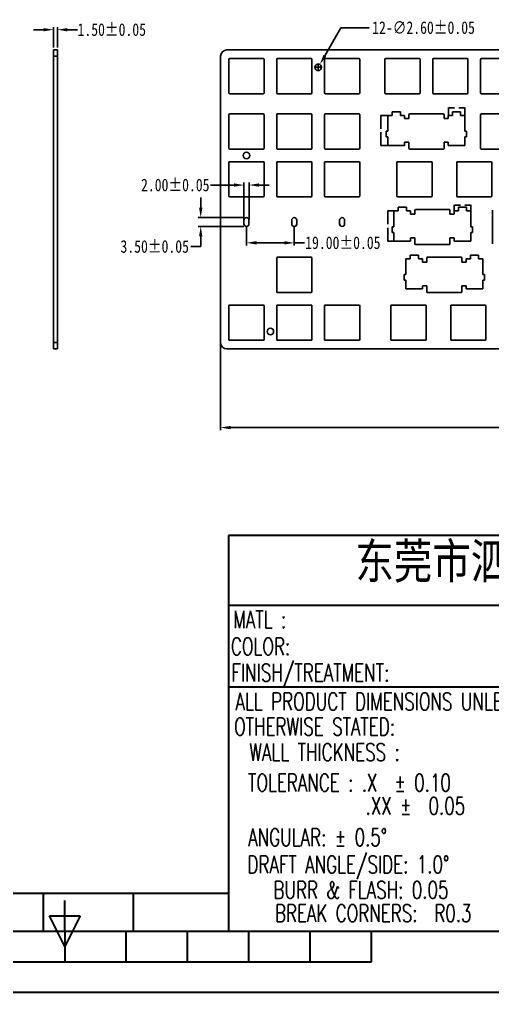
# Model space of a CAD drawing. Header units: millimetres. Extents: x 1786 to 2809, y 1192 to 1909.
# Drawn here: x 2279.4 to 2467.4, y 1192.3 to 1579 of the extents above; entities that cross this region are included whole.
import ezdxf
from ezdxf.enums import TextEntityAlignment as Align

# ---------------------------------------------------------------- set-up
doc = ezdxf.new("R2010")
doc.units = ezdxf.units.MM
doc.header["$LTSCALE"] = 32.67
doc.header["$PDMODE"] = 3
doc.header["$PDSIZE"] = 0.3125
doc.layers.get('0').update_dxf_attribs({"linetype": 'CONTINUOUS'})
doc.layers.get('Defpoints').update_dxf_attribs({"linetype": 'CONTINUOUS'})
doc.layers.add('00_4_2_DXF_CONTINUOUS_LINE', color=7, linetype='CONTINUOUS')
doc.layers.add('图层1', color=7, linetype='CONTINUOUS')
doc.layers.add('图框层', color=7, linetype='CONTINUOUS', lineweight=35)
doc.styles.add('ROMANS', font='romans.shx', dxfattribs={"bigfont": 'gbcbig.shx'})
doc.styles.get("Standard").update_dxf_attribs({"font": 'txt', "width": 0.8})
doc.dimstyles.get("Standard").update_dxf_attribs({"dimtxt": 0.15625, "dimasz": 0.1875, "dimexe": 0.125, "dimexo": 0.0625, "dimtad": 0, "dimtih": 1, "dimtoh": 1, "dimdsep": 46, "dimtxsty": 'Standard', "dimcen": 0.09, "dimazin": 2, "dimtp": 0.01, "dimtm": 0.01, "dimtfac": 1, "dimtofl": 0, "dimtmove": 0, "dimatfit": 3, "dimfxl": 1, "dimtolj": 1, "dimarcsym": 0})

# ---------------------------------------------------------------- blocks, each defined once
blk = doc.blocks.new('*D103')
at = {"layer": 'Defpoints', "color": 0, "transparency": 16777216}
for p in [(2294.47, 1574.91), (2292.97, 1566.87), (2294.47, 1566.87)]:
    blk.add_point(p, dxfattribs=at)
at = {"layer": '图层1', "color": 4, "lineweight": -2, "transparency": 16777216}
for p, q in [((2288.97, 1574.91), (2284.97, 1574.91)), ((2292.97, 1567.87), (2292.97, 1575.91)), ((2294.47, 1567.87), (2294.47, 1575.91)), ((2298.47, 1574.91), (2302.47, 1574.91))]:
    blk.add_line(p, q, dxfattribs=at)
at = {"layer": '图层1', "color": 4, "transparency": 16777216}
for points in [[(2288.97, 1575.57), (2288.97, 1574.24), (2292.97, 1574.91)], [(2298.47, 1575.57), (2298.47, 1574.24), (2294.47, 1574.91)]]:
    blk.add_solid(points, dxfattribs=at)
at = {"layer": '图层1', "color": 6, "transparency": 16777216, "insert": (2316.09, 1574.91), "char_height": 5, "attachment_point": 5}
blk.add_mtext('\\A1;1.50±0.05', dxfattribs=at)
blk = doc.blocks.new('*D55')
at = {"layer": 'Defpoints', "color": 0, "transparency": 16777216}
for p in [(2351.44, 1496.73), (2369.62, 1500.23), (2369.62, 1496.73)]:
    blk.add_point(p, dxfattribs=at)
at = {"layer": '图层1', "color": 4, "lineweight": -2, "transparency": 16777216}
for p, q in [((2351.44, 1504.23), (2351.44, 1508.23)), ((2368.62, 1500.23), (2350.44, 1500.23)), ((2368.62, 1496.73), (2350.44, 1496.73)), ((2351.44, 1492.73), (2351.44, 1488.73)), ((2351.44, 1488.73), (2347.44, 1488.73))]:
    blk.add_line(p, q, dxfattribs=at)
at = {"layer": '图层1', "color": 4, "transparency": 16777216}
for points in [[(2350.77, 1504.23), (2352.1, 1504.23), (2351.44, 1500.23)], [(2350.77, 1492.73), (2352.1, 1492.73), (2351.44, 1496.73)]]:
    blk.add_solid(points, dxfattribs=at)
at = {"layer": '图层1', "color": 6, "transparency": 16777216, "insert": (2333.15, 1488.73), "char_height": 5, "attachment_point": 5}
blk.add_mtext('\\A1;3.50±0.05', dxfattribs=at)
blk = doc.blocks.new('*D104')
at = {"layer": 'Defpoints', "color": 0, "transparency": 16777216}
for p in [(2397.47, 1558.83), (2398.76, 1561.09)]:
    blk.add_point(p, dxfattribs=at)
at = {"layer": '图层1', "color": 4, "lineweight": -2, "transparency": 16777216}
for p, q in [((2407.07, 1575.7), (2400.74, 1564.56)), ((2418.34, 1575.7), (2407.07, 1575.7)), ((2397.12, 1559.96), (2399.12, 1559.96)), ((2398.12, 1558.96), (2398.12, 1560.96))]:
    blk.add_line(p, q, dxfattribs=at)
at = {"layer": '图层1', "color": 4, "transparency": 16777216}
blk.add_solid([(2400.16, 1564.89), (2401.32, 1564.23), (2398.76, 1561.09)], dxfattribs=at)
at = {"layer": '图层1', "color": 6, "transparency": 16777216, "insert": (2439.97, 1575.7), "char_height": 5, "attachment_point": 5}
blk.add_mtext('\\A1;12-∅2.60±0.05', dxfattribs=at)
blk = doc.blocks.new('*D56')
at = {"layer": 'Defpoints', "color": 0, "transparency": 16777216}
for p in [(2369.62, 1497.73), (2388.62, 1497.73), (2388.62, 1490.21)]:
    blk.add_point(p, dxfattribs=at)
at = {"layer": '图层1', "color": 4, "lineweight": -2, "transparency": 16777216}
for p, q in [((2369.62, 1496.73), (2369.62, 1489.21)), ((2388.62, 1496.73), (2388.62, 1489.21)), ((2373.62, 1490.21), (2384.62, 1490.21)), ((2388.62, 1490.21), (2392.62, 1490.21))]:
    blk.add_line(p, q, dxfattribs=at)
at = {"layer": '图层1', "color": 4, "transparency": 16777216}
for points in [[(2373.62, 1490.88), (2373.62, 1489.54), (2369.62, 1490.21)], [(2384.62, 1490.88), (2384.62, 1489.54), (2388.62, 1490.21)]]:
    blk.add_solid(points, dxfattribs=at)
at = {"layer": '图层1', "color": 6, "transparency": 16777216, "insert": (2407.91, 1490.21), "char_height": 5, "attachment_point": 5}
blk.add_mtext('\\A1;19.00±0.05', dxfattribs=at)
blk = doc.blocks.new('*D57')
at = {"layer": 'Defpoints', "color": 0, "transparency": 16777216}
for p in [(2359.31, 1451.76), (2707.91, 1450.56), (2707.91, 1416.78)]:
    blk.add_point(p, dxfattribs=at)
at = {"layer": '图层1', "color": 4, "lineweight": -2, "transparency": 16777216}
for p, q in [((2359.31, 1450.76), (2359.31, 1415.78)), ((2707.91, 1449.56), (2707.91, 1415.78)), ((2363.31, 1416.78), (2521.9, 1416.78)), ((2703.91, 1416.78), (2556.08, 1416.78))]:
    blk.add_line(p, q, dxfattribs=at)
at = {"layer": '图层1', "color": 4, "transparency": 16777216}
for points in [[(2363.31, 1417.44), (2363.31, 1416.11), (2359.31, 1416.78)], [(2703.91, 1417.44), (2703.91, 1416.11), (2707.91, 1416.78)]]:
    blk.add_solid(points, dxfattribs=at)
at = {"layer": '图层1', "color": 6, "transparency": 16777216, "insert": (2538.99, 1416.78), "char_height": 5, "attachment_point": 5}
blk.add_mtext('\\A1;348.60±0.10', dxfattribs=at)
blk = doc.blocks.new('*D59')
at = {"layer": 'Defpoints', "color": 0, "transparency": 16777216}
for p in [(2370.62, 1513.17), (2368.62, 1498.48), (2370.62, 1498.48)]:
    blk.add_point(p, dxfattribs=at)
at = {"layer": '图层1', "color": 4, "lineweight": -2, "transparency": 16777216}
for p, q in [((2364.62, 1513.17), (2355.28, 1513.17)), ((2368.62, 1499.48), (2368.62, 1514.17)), ((2370.62, 1499.48), (2370.62, 1514.17)), ((2374.62, 1513.17), (2378.62, 1513.17))]:
    blk.add_line(p, q, dxfattribs=at)
at = {"layer": '图层1', "color": 4, "transparency": 16777216}
for points in [[(2364.62, 1513.84), (2364.62, 1512.5), (2368.62, 1513.17)], [(2374.62, 1513.84), (2374.62, 1512.5), (2370.62, 1513.17)]]:
    blk.add_solid(points, dxfattribs=at)
at = {"layer": '图层1', "color": 6, "transparency": 16777216, "insert": (2341.32, 1513.17), "char_height": 5, "attachment_point": 5}
blk.add_mtext('\\A1;2.00±0.05', dxfattribs=at)
blk = doc.blocks.new('*D112')
at = {"color": 0, "lineweight": -2, "transparency": 16777216}
for p, q in [((2449.82, 1540.93), (2449.82, 1543.95)), ((2450, 1543.83), (2452.21, 1543.83)), ((2456.23, 1543.83), (2454.02, 1543.83)), ((2456.42, 1540.93), (2456.42, 1543.95))]:
    blk.add_line(p, q, dxfattribs=at)
at = {"color": 0, "transparency": 16777216}
for points in [[(2450, 1543.86), (2450, 1543.79), (2449.82, 1543.83)], [(2456.23, 1543.86), (2456.23, 1543.79), (2456.42, 1543.83)]]:
    blk.add_solid(points, dxfattribs=at)
at = {"layer": 'Defpoints', "color": 0, "transparency": 16777216}
for p in [(2449.82, 1543.83), (2449.82, 1540.87), (2456.42, 1540.87)]:
    blk.add_point(p, dxfattribs=at)
at = {"color": 0, "transparency": 16777216, "insert": (2453.12, 1543.83), "char_height": 0.156, "attachment_point": 5}
blk.add_mtext('\\A1;6.6000', dxfattribs=at)
blk = doc.blocks.new('*D113')
at = {"color": 0, "lineweight": -2, "transparency": 16777216}
for p, q in [((2425.75, 1540.87), (2422.81, 1540.87)), ((2422.94, 1540.68), (2422.94, 1535.57)), ((2422.94, 1529.05), (2422.94, 1534.16)), ((2425.73, 1528.87), (2422.81, 1528.87))]:
    blk.add_line(p, q, dxfattribs=at)
at = {"color": 0, "transparency": 16777216}
for points in [[(2422.91, 1540.68), (2422.97, 1540.68), (2422.94, 1540.87)], [(2422.91, 1529.05), (2422.97, 1529.05), (2422.94, 1528.87)]]:
    blk.add_solid(points, dxfattribs=at)
at = {"layer": 'Defpoints', "color": 0, "transparency": 16777216}
for p in [(2425.82, 1540.87), (2422.94, 1528.87), (2425.79, 1528.87)]:
    blk.add_point(p, dxfattribs=at)
at = {"color": 0, "transparency": 16777216, "insert": (2422.94, 1534.87), "char_height": 0.1562, "attachment_point": 5}
blk.add_mtext('\\A1;12.0000', dxfattribs=at)
blk = doc.blocks.new('*D114')
at = {"color": 0, "lineweight": -2, "transparency": 16777216}
for p, q in [((2428.13, 1502.87), (2425.7, 1502.87)), ((2425.83, 1502.68), (2425.83, 1497.57)), ((2425.83, 1491.05), (2425.83, 1496.16)), ((2428.13, 1490.87), (2425.7, 1490.87))]:
    blk.add_line(p, q, dxfattribs=at)
at = {"color": 0, "transparency": 16777216}
for points in [[(2425.8, 1502.68), (2425.86, 1502.68), (2425.83, 1502.87)], [(2425.8, 1491.05), (2425.86, 1491.05), (2425.83, 1490.87)]]:
    blk.add_solid(points, dxfattribs=at)
at = {"layer": 'Defpoints', "color": 0, "transparency": 16777216}
for p in [(2428.19, 1502.87), (2425.83, 1490.87), (2428.19, 1490.87)]:
    blk.add_point(p, dxfattribs=at)
at = {"color": 0, "transparency": 16777216, "insert": (2425.83, 1496.87), "char_height": 0.1562, "attachment_point": 5}
blk.add_mtext('\\A1;12.0000', dxfattribs=at)
blk = doc.blocks.new('*D115')
at = {"color": 0, "lineweight": -2, "transparency": 16777216}
for p, q in [((2452.19, 1502.93), (2452.19, 1505.24)), ((2452.38, 1505.12), (2454.59, 1505.12)), ((2458.6, 1505.12), (2456.4, 1505.12)), ((2458.79, 1502.93), (2458.79, 1505.24))]:
    blk.add_line(p, q, dxfattribs=at)
at = {"color": 0, "transparency": 16777216}
for points in [[(2452.38, 1505.15), (2452.38, 1505.09), (2452.19, 1505.12)], [(2458.6, 1505.15), (2458.6, 1505.09), (2458.79, 1505.12)]]:
    blk.add_solid(points, dxfattribs=at)
at = {"layer": 'Defpoints', "color": 0, "transparency": 16777216}
for p in [(2458.79, 1505.12), (2452.19, 1502.87), (2458.79, 1502.87)]:
    blk.add_point(p, dxfattribs=at)
at = {"color": 0, "transparency": 16777216, "insert": (2455.49, 1505.12), "char_height": 0.156, "attachment_point": 5}
blk.add_mtext('\\A1;6.6000', dxfattribs=at)

msp = doc.modelspace()

# ---------------------------------------------------------------- linework, layer by layer
at = {"color": 7, "linetype": 'Continuous'}
for p, q in [((2292.96902, 1566.86508), (2292.96902, 1448.06473)), ((2292.96902, 1566.86508), (2294.46902, 1566.86508)), ((2294.46902, 1448.06473), (2294.46902, 1566.86508)), ((2361.81132, 1566.86508), (2705.41232, 1566.86508)), ((2294.46902, 1564.36508), (2292.96902, 1564.36508)), ((2359.31132, 1450.56473), (2359.31132, 1564.36508)), ((2362.63132, 1563.17508), (2362.63132, 1549.76508)), ((2376.32132, 1563.45508), (2362.91132, 1563.45508)), ((2376.60132, 1549.76508), (2376.60132, 1563.17508)), ((2381.63132, 1549.76508), (2381.63132, 1563.17508)), ((2395.32132, 1563.45508), (2381.91132, 1563.45508)), ((2395.60132, 1549.76508), (2395.60132, 1563.17508)), ((2400.63132, 1563.17508), (2400.63132, 1549.76508)), ((2414.32132, 1563.45508), (2400.91132, 1563.45508)), ((2414.60132, 1549.76508), (2414.60132, 1563.17508)), ((2424.63132, 1563.17508), (2424.63132, 1549.76508)), ((2438.32132, 1563.45508), (2424.91132, 1563.45508)), ((2438.60132, 1549.76508), (2438.60132, 1563.17508)), ((2443.63132, 1563.17508), (2443.63132, 1549.76508)), ((2457.32132, 1563.45508), (2443.91132, 1563.45508)), ((2457.60132, 1549.76508), (2457.60132, 1563.17508)), ((2462.63132, 1563.17508), (2462.63132, 1549.76508)), ((2476.32132, 1563.45508), (2462.91132, 1563.45508)), ((2362.91132, 1549.48508), (2376.32132, 1549.48508)), ((2381.91132, 1549.48508), (2395.32132, 1549.48508)), ((2400.91132, 1549.48508), (2414.32132, 1549.48508)), ((2424.91132, 1549.48508), (2438.32132, 1549.48508)), ((2443.91132, 1549.48508), (2457.32132, 1549.48508)), ((2462.91132, 1549.48508), (2476.32132, 1549.48508)), ((2362.63132, 1541.17173), (2362.63132, 1527.76173)), ((2376.32132, 1541.45173), (2362.91132, 1541.45173)), ((2376.60132, 1527.76173), (2376.60132, 1541.17173)), ((2381.63132, 1541.17173), (2381.63132, 1527.76173)), ((2395.32132, 1541.45173), (2381.91132, 1541.45173)), ((2395.60132, 1527.76173), (2395.60132, 1541.17173)), ((2400.63132, 1541.17173), (2400.63132, 1527.76173)), ((2414.32132, 1541.45173), (2400.91132, 1541.45173)), ((2414.60132, 1527.76173), (2414.60132, 1541.17173)), ((2427.53632, 1542.31673), (2427.53632, 1540.86673)), ((2430.78632, 1542.31673), (2427.53632, 1542.31673)), ((2430.78632, 1540.86673), (2430.78632, 1542.31673)), ((2434.13132, 1539.56673), (2432.41632, 1539.56673)), ((2434.13132, 1539.56673), (2432.46632, 1539.56673)), ((2434.13132, 1541.17173), (2434.13132, 1540.36673)), ((2434.13132, 1541.17173), (2434.13132, 1539.56673)), ((2447.82132, 1541.45173), (2434.41132, 1541.45173)), ((2447.82132, 1541.45173), (2434.41132, 1541.45173)), ((2448.10132, 1540.36673), (2448.10132, 1541.17173)), ((2448.10132, 1539.56673), (2448.10132, 1541.17173)), ((2449.76632, 1539.56673), (2448.10132, 1539.56673)), ((2449.81632, 1539.56673), (2448.10132, 1539.56673)), ((2451.44632, 1540.86673), (2451.44632, 1542.31673)), ((2451.44632, 1542.31673), (2454.69632, 1542.31673)), ((2454.69632, 1542.31673), (2454.69632, 1540.86673)), ((2462.63132, 1541.17173), (2462.63132, 1527.76173)), ((2476.32132, 1541.45173), (2462.91132, 1541.45173)), ((2425.16132, 1534.61673), (2425.16132, 1532.31673)), ((2425.81632, 1534.61673), (2425.16132, 1534.61673)), ((2425.16132, 1532.31673), (2425.81632, 1532.31673)), ((2456.41632, 1534.61673), (2457.07132, 1534.61673)), ((2457.07132, 1532.31673), (2456.41632, 1532.31673)), ((2457.07132, 1534.61673), (2457.07132, 1532.31673)), ((2432.41632, 1530.16673), (2434.13132, 1530.16673)), ((2432.46632, 1530.16673), (2434.13132, 1530.16673)), ((2434.13132, 1530.16673), (2434.13132, 1527.76173)), ((2434.13132, 1529.36673), (2434.13132, 1527.76173)), ((2448.10132, 1530.16673), (2449.76632, 1530.16673)), ((2448.10132, 1530.16673), (2449.81632, 1530.16673)), ((2448.10132, 1527.76173), (2448.10132, 1530.16673)), ((2448.10132, 1527.76173), (2448.10132, 1529.36673)), ((2362.91132, 1527.48173), (2376.32132, 1527.48173)), ((2381.91132, 1527.48173), (2395.32132, 1527.48173)), ((2400.91132, 1527.48173), (2414.32132, 1527.48173)), ((2434.41132, 1527.48173), (2447.82132, 1527.48173)), ((2434.41132, 1527.48173), (2447.82132, 1527.48173)), ((2462.91132, 1527.48173), (2476.32132, 1527.48173)), ((2362.63132, 1522.17173), (2362.63132, 1508.76173)), ((2376.32132, 1522.45173), (2362.91132, 1522.45173)), ((2376.60132, 1508.76173), (2376.60132, 1522.17173)), ((2381.63132, 1508.76173), (2381.63132, 1522.17173)), ((2395.32132, 1522.45173), (2381.91132, 1522.45173)), ((2395.60132, 1508.76173), (2395.60132, 1522.17173)), ((2400.63132, 1522.17173), (2400.63132, 1508.76173)), ((2414.32132, 1522.45173), (2400.91132, 1522.45173)), ((2414.60132, 1508.76173), (2414.60132, 1522.17173)), ((2429.38132, 1522.17173), (2429.38132, 1508.76173)), ((2443.07132, 1522.45173), (2429.66132, 1522.45173)), ((2443.35132, 1508.76173), (2443.35132, 1522.17173)), ((2453.13132, 1522.17173), (2453.13132, 1508.76173)), ((2466.82132, 1522.45173), (2453.41132, 1522.45173)), ((2467.10132, 1508.76173), (2467.10132, 1522.17173)), ((2362.91132, 1508.48173), (2376.32132, 1508.48173)), ((2381.91132, 1508.48173), (2395.32132, 1508.48173)), ((2400.91132, 1508.48173), (2414.32132, 1508.48173)), ((2429.66132, 1508.48173), (2443.07132, 1508.48173)), ((2453.41132, 1508.48173), (2466.82132, 1508.48173)), ((2429.91132, 1504.31673), (2429.91132, 1502.86673)), ((2433.16132, 1504.31673), (2429.91132, 1504.31673)), ((2433.16132, 1502.86673), (2433.16132, 1504.31673)), ((2436.50632, 1501.56673), (2434.79132, 1501.56673)), ((2436.50632, 1503.17173), (2436.50632, 1501.56673)), ((2450.19632, 1503.45173), (2436.78632, 1503.45173)), ((2450.19632, 1503.45173), (2436.78632, 1503.45173)), ((2450.47632, 1501.56673), (2450.47632, 1503.17173)), ((2452.19132, 1501.56673), (2450.47632, 1501.56673)), ((2453.82132, 1502.86673), (2453.82132, 1504.31673)), ((2453.82132, 1504.31673), (2457.07132, 1504.31673)), ((2457.07132, 1504.31673), (2457.07132, 1502.86673)), ((2467.38132, 1503.17173), (2467.38132, 1489.76173)), ((2368.61632, 1499.23173), (2368.61632, 1497.73173)), ((2370.61632, 1497.73173), (2370.61632, 1499.23173)), ((2387.61632, 1499.23173), (2387.61632, 1497.73173)), ((2389.61632, 1497.73173), (2389.61632, 1499.23173)), ((2406.61632, 1499.23173), (2406.61632, 1497.73173)), ((2408.61632, 1497.73173), (2408.61632, 1499.23173)), ((2427.53632, 1496.61673), (2427.53632, 1494.31673)), ((2428.19132, 1496.61673), (2427.53632, 1496.61673)), ((2458.79132, 1496.61673), (2459.44632, 1496.61673)), ((2459.44632, 1496.61673), (2459.44632, 1494.31673)), ((2427.53632, 1494.31673), (2428.19132, 1494.31673)), ((2459.44632, 1494.31673), (2458.79132, 1494.31673)), ((2434.79132, 1492.16673), (2436.50632, 1492.16673)), ((2436.50632, 1492.16673), (2436.50632, 1489.76173)), ((2436.78632, 1489.48173), (2450.19632, 1489.48173)), ((2436.78632, 1489.48173), (2450.19632, 1489.48173)), ((2450.47632, 1492.16673), (2452.19132, 1492.16673)), ((2450.47632, 1489.76173), (2450.47632, 1492.16673)), ((2434.66132, 1485.31673), (2434.66132, 1483.86673)), ((2437.91132, 1485.31673), (2434.66132, 1485.31673)), ((2437.91132, 1483.86673), (2437.91132, 1485.31673)), ((2458.57132, 1483.86673), (2458.57132, 1485.31673)), ((2458.57132, 1485.31673), (2461.82132, 1485.31673)), ((2461.82132, 1485.31673), (2461.82132, 1483.86673)), ((2381.63132, 1484.17173), (2381.63132, 1470.76173)), ((2395.32132, 1484.45173), (2381.91132, 1484.45173)), ((2395.60132, 1470.76173), (2395.60132, 1484.17173)), ((2441.25632, 1482.56673), (2439.54132, 1482.56673)), ((2441.25632, 1484.17173), (2441.25632, 1482.56673)), ((2454.94632, 1484.45173), (2441.53632, 1484.45173)), ((2454.94632, 1484.45173), (2441.53632, 1484.45173)), ((2455.22632, 1482.56673), (2455.22632, 1484.17173)), ((2456.94132, 1482.56673), (2455.22632, 1482.56673)), ((2432.28632, 1477.61673), (2432.28632, 1475.31673)), ((2432.94132, 1477.61673), (2432.28632, 1477.61673)), ((2463.54132, 1477.61673), (2464.19632, 1477.61673)), ((2464.19632, 1477.61673), (2464.19632, 1475.31673)), ((2432.28632, 1475.31673), (2432.94132, 1475.31673)), ((2464.19632, 1475.31673), (2463.54132, 1475.31673)), ((2381.91132, 1470.48173), (2395.32132, 1470.48173)), ((2439.54132, 1473.16673), (2441.25632, 1473.16673)), ((2441.25632, 1473.16673), (2441.25632, 1470.76173)), ((2441.53632, 1470.48173), (2454.94632, 1470.48173)), ((2441.53632, 1470.48173), (2454.94632, 1470.48173)), ((2455.22632, 1473.16673), (2456.94132, 1473.16673)), ((2455.22632, 1470.76173), (2455.22632, 1473.16673)), ((2362.63132, 1465.17173), (2362.63132, 1451.76173)), ((2376.32132, 1465.45173), (2362.91132, 1465.45173)), ((2376.60132, 1451.76173), (2376.60132, 1465.17173)), ((2381.63132, 1465.17173), (2381.63132, 1451.76173)), ((2395.32132, 1465.45173), (2381.91132, 1465.45173)), ((2395.60132, 1465.17173), (2395.60132, 1451.76173)), ((2400.63132, 1465.17173), (2400.63132, 1451.76173)), ((2414.32132, 1465.45173), (2400.91132, 1465.45173)), ((2414.60132, 1451.76173), (2414.60132, 1465.17173)), ((2427.00632, 1465.17173), (2427.00632, 1451.76173)), ((2440.69632, 1465.45173), (2427.28632, 1465.45173)), ((2440.97632, 1451.76173), (2440.97632, 1465.17173)), ((2450.75632, 1465.45173), (2450.75632, 1451.48173)), ((2464.44632, 1465.45173), (2450.75632, 1465.45173)), ((2464.72632, 1451.76173), (2464.72632, 1465.17173)), ((2292.96902, 1450.56473), (2294.46902, 1450.56473)), ((2362.91132, 1451.48173), (2376.32132, 1451.48173)), ((2381.91132, 1451.48173), (2395.32132, 1451.48173)), ((2400.91132, 1451.48173), (2414.32132, 1451.48173)), ((2427.28632, 1451.48173), (2440.69632, 1451.48173)), ((2450.75632, 1451.48173), (2464.44632, 1451.48173)), ((2294.46902, 1448.06473), (2292.96902, 1448.06473)), ((2705.41232, 1448.06473), (2361.81132, 1448.06473))]:
    msp.add_line(p, q, dxfattribs=at)
at = {"color": 1}
for p, q in [((2432.41632, 1539.56673), (2432.41632, 1540.86673)), ((2449.81632, 1530.16673), (2449.81632, 1528.86673))]:
    msp.add_line(p, q, dxfattribs=at)
at = {"color": 7, "linetype": 'Continuous'}
for centre in [(2398.11632, 1559.95508), (2369.61632, 1524.95173), (2379.11632, 1454.98173)]:
    msp.add_circle(centre, 1.3, dxfattribs=at)
for centre, radius, start, end in [((2361.81132, 1564.36508), 2.5, 90, 180), ((2362.91132, 1563.17508), 0.28, 90, 180), ((2376.32132, 1563.17508), 0.28, 0, 90), ((2381.91132, 1563.17508), 0.28, 90, 180), ((2395.32132, 1563.17508), 0.28, 0, 90), ((2400.91132, 1563.17508), 0.28, 90, 180), ((2414.32132, 1563.17508), 0.28, 0, 90), ((2424.91132, 1563.17508), 0.28, 90, 180), ((2438.32132, 1563.17508), 0.28, 0, 90), ((2443.91132, 1563.17508), 0.28, 90, 180), ((2457.32132, 1563.17508), 0.28, 0, 90), ((2462.91132, 1563.17508), 0.28, 90, 180), ((2362.91132, 1549.76508), 0.28, 180, 270), ((2376.32132, 1549.76508), 0.28, 270, 0), ((2381.91132, 1549.76508), 0.28, 180, 270), ((2395.32132, 1549.76508), 0.28, 270, 0), ((2400.91132, 1549.76508), 0.28, 180, 270), ((2414.32132, 1549.76508), 0.28, 270, 0), ((2424.91132, 1549.76508), 0.28, 180, 270), ((2438.32132, 1549.76508), 0.28, 270, 0), ((2443.91132, 1549.76508), 0.28, 180, 270), ((2457.32132, 1549.76508), 0.28, 270, 0), ((2462.91132, 1549.76508), 0.28, 180, 270), ((2362.91132, 1541.17173), 0.28, 90, 180), ((2376.32132, 1541.17173), 0.28, 0, 90), ((2381.91132, 1541.17173), 0.28, 90, 180), ((2395.32132, 1541.17173), 0.28, 0, 90), ((2400.91132, 1541.17173), 0.28, 90, 180), ((2414.32132, 1541.17173), 0.28, 0, 90), ((2434.41132, 1541.17173), 0.28, 90, 180), ((2434.41132, 1541.17173), 0.28, 90, 180), ((2447.82132, 1541.17173), 0.28, 0, 90), ((2447.82132, 1541.17173), 0.28, 0, 90), ((2462.91132, 1541.17173), 0.28, 90, 180), ((2362.91132, 1527.76173), 0.28, 180, 270), ((2376.32132, 1527.76173), 0.28, 270, 0), ((2381.91132, 1527.76173), 0.28, 180, 270), ((2395.32132, 1527.76173), 0.28, 270, 0), ((2400.91132, 1527.76173), 0.28, 180, 270), ((2414.32132, 1527.76173), 0.28, 270, 0), ((2434.41132, 1527.76173), 0.28, 180, 270), ((2434.41132, 1527.76173), 0.28, 180, 270), ((2447.82132, 1527.76173), 0.28, 270, 0), ((2447.82132, 1527.76173), 0.28, 270, 0), ((2462.91132, 1527.76173), 0.28, 180, 270), ((2362.91132, 1522.17173), 0.28, 90, 180), ((2376.32132, 1522.17173), 0.28, 0, 90), ((2381.91132, 1522.17173), 0.28, 90, 180), ((2395.32132, 1522.17173), 0.28, 0, 90), ((2400.91132, 1522.17173), 0.28, 90, 180), ((2414.32132, 1522.17173), 0.28, 0, 90), ((2429.66132, 1522.17173), 0.28, 90, 180), ((2443.07132, 1522.17173), 0.28, 0, 90), ((2453.41132, 1522.17173), 0.28, 90, 180), ((2466.82132, 1522.17173), 0.28, 0, 90), ((2362.91132, 1508.76173), 0.28, 180, 270), ((2376.32132, 1508.76173), 0.28, 270, 0), ((2381.91132, 1508.76173), 0.28, 180, 270), ((2395.32132, 1508.76173), 0.28, 270, 0), ((2400.91132, 1508.76173), 0.28, 180, 270), ((2414.32132, 1508.76173), 0.28, 270, 0), ((2429.66132, 1508.76173), 0.28, 180, 270), ((2443.07132, 1508.76173), 0.28, 270, 0), ((2453.41132, 1508.76173), 0.28, 180, 270), ((2466.82132, 1508.76173), 0.28, 270, 0), ((2436.78632, 1503.17173), 0.28, 90, 180), ((2450.19632, 1503.17173), 0.28, 0, 90), ((2369.61632, 1499.23173), 1, 0, 180), ((2369.61632, 1497.73173), 1, 180, 0), ((2388.61632, 1499.23173), 1, 0, 180), ((2388.61632, 1497.73173), 1, 180, 0), ((2407.61632, 1499.23173), 1, 0, 180), ((2407.61632, 1497.73173), 1, 180, 0), ((2436.78632, 1489.76173), 0.28, 180, 270), ((2450.19632, 1489.76173), 0.28, 270, 0), ((2381.91132, 1484.17173), 0.28, 90, 180), ((2395.32132, 1484.17173), 0.28, 0, 90), ((2441.53632, 1484.17173), 0.28, 90, 180), ((2454.94632, 1484.17173), 0.28, 0, 90), ((2381.91132, 1470.76173), 0.28, 180, 270), ((2395.32132, 1470.76173), 0.28, 270, 0), ((2441.53632, 1470.76173), 0.28, 180, 270), ((2454.94632, 1470.76173), 0.28, 270, 0), ((2362.91132, 1465.17173), 0.28, 90, 180), ((2376.32132, 1465.17173), 0.28, 0, 90), ((2381.91132, 1465.17173), 0.28, 90, 180), ((2395.32132, 1465.17173), 0.28, 0, 90), ((2400.91132, 1465.17173), 0.28, 90, 180), ((2414.32132, 1465.17173), 0.28, 0, 90), ((2427.28632, 1465.17173), 0.28, 90, 180), ((2440.69632, 1465.17173), 0.28, 0, 90), ((2464.44632, 1465.17173), 0.28, 0, 90), ((2361.81132, 1450.56473), 2.5, 180, 270), ((2362.91132, 1451.76173), 0.28, 180, 270), ((2376.32132, 1451.76173), 0.28, 270, 0), ((2381.91132, 1451.76173), 0.28, 180, 270), ((2395.32132, 1451.76173), 0.28, 270, 0), ((2400.91132, 1451.76173), 0.28, 180, 270), ((2414.32132, 1451.76173), 0.28, 270, 0), ((2427.28632, 1451.76173), 0.28, 180, 270), ((2440.69632, 1451.76173), 0.28, 270, 0), ((2464.44632, 1451.76173), 0.28, 270, 0)]:
    msp.add_arc(centre, radius, start, end, dxfattribs=at)
at = {"layer": '00_4_2_DXF_CONTINUOUS_LINE', "color": 7, "linetype": 'Continuous'}
for p, q in [((2292.96902, 1566.86508), (2294.46902, 1566.86508)), ((2361.81132, 1448.06473), (2705.41232, 1448.06473))]:
    msp.add_line(p, q, dxfattribs=at)
msp.add_circle((2398.11632, 1559.95508), 1.3, dxfattribs=at)
at = {"layer": '图层1', "color": 1}
for p, q in [((2425.81632, 1540.86673), (2425.81632, 1534.61673)), ((2425.81632, 1540.86673), (2427.53632, 1540.86673)), ((2430.78632, 1540.86673), (2432.41632, 1540.86673)), ((2449.81632, 1540.86673), (2449.81632, 1539.56673)), ((2451.44632, 1540.86673), (2449.81632, 1540.86673)), ((2456.41632, 1540.86673), (2454.69632, 1540.86673)), ((2456.41632, 1540.86673), (2456.41632, 1534.61673)), ((2425.81632, 1532.31673), (2425.81632, 1528.81673)), ((2456.41632, 1532.31673), (2456.41632, 1528.86673)), ((2425.79132, 1528.86673), (2432.44132, 1528.86673)), ((2432.41632, 1530.16673), (2432.41632, 1528.81673)), ((2456.41632, 1528.86673), (2449.81632, 1528.86673)), ((2428.19132, 1502.86673), (2428.19132, 1496.61673)), ((2428.19132, 1502.86673), (2429.91132, 1502.86673)), ((2433.16132, 1502.86673), (2434.79132, 1502.86673)), ((2434.79132, 1502.86673), (2434.79132, 1501.56673)), ((2452.19132, 1502.86673), (2452.19132, 1501.56673)), ((2453.82132, 1502.86673), (2452.19132, 1502.86673)), ((2458.79132, 1502.86673), (2457.07132, 1502.86673)), ((2458.79132, 1502.86673), (2458.79132, 1496.61673)), ((2428.19132, 1494.31673), (2428.19132, 1490.86673)), ((2458.79132, 1494.31673), (2458.79132, 1490.86673)), ((2428.19132, 1490.86673), (2434.79132, 1490.86673)), ((2434.79132, 1492.16673), (2434.79132, 1490.86673)), ((2452.19132, 1492.16673), (2452.19132, 1490.86673)), ((2458.79132, 1490.86673), (2452.19132, 1490.86673)), ((2432.94132, 1483.86673), (2432.94132, 1477.61673)), ((2432.94132, 1483.86673), (2434.66132, 1483.86673)), ((2437.91132, 1483.86673), (2439.54132, 1483.86673)), ((2439.54132, 1483.86673), (2439.54132, 1482.56673)), ((2456.94132, 1483.86673), (2456.94132, 1482.56673)), ((2458.57132, 1483.86673), (2456.94132, 1483.86673)), ((2463.54132, 1483.86673), (2461.82132, 1483.86673)), ((2463.54132, 1483.86673), (2463.54132, 1477.61673)), ((2432.94132, 1475.31673), (2432.94132, 1471.86673)), ((2463.54132, 1475.31673), (2463.54132, 1471.86673)), ((2432.94132, 1471.86673), (2439.54132, 1471.86673)), ((2439.54132, 1473.16673), (2439.54132, 1471.86673)), ((2456.94132, 1473.16673), (2456.94132, 1471.86673)), ((2463.54132, 1471.86673), (2456.94132, 1471.86673))]:
    msp.add_line(p, q, dxfattribs=at)
at = {"layer": '图框层', "color": 0, "lineweight": 30}
for p, q in [((2362.53654, 1373.93114), (2362.53654, 1216.60421)), ((2784.46342, 1373.93114), (2362.53654, 1373.93114)), ((2362.53654, 1346.16756), (2784.46342, 1346.16756)), ((2362.53654, 1313.77673), (2784.46342, 1313.77673)), ((2362.53654, 1277.36168), (2362.53654, 1216.60421)), ((2083.95979, 1231.79358), (2362.53654, 1231.79358)), ((2288.83117, 1231.79358), (2288.83117, 1216.60421)), ((2324.56312, 1231.79358), (2324.56312, 1216.60421)), ((2297.48948, 1216.60421), (2297.48948, 1228.77856)), ((2297.48948, 1210.51704), (2291.4023, 1222.69138)), ((2291.4023, 1222.69138), (2303.57665, 1222.69138)), ((2303.57665, 1222.69138), (2297.48948, 1210.51704)), ((1810.51553, 1216.60421), (2784.46342, 1216.60421)), ((2083.95979, 1216.60421), (2362.53654, 1216.60421)), ((2297.48948, 1216.60421), (2297.48948, 1204.42986)), ((2321.83817, 1204.42986), (2321.83817, 1216.60421)), ((2346.18687, 1204.42986), (2346.18687, 1216.60421)), ((2362.53654, 1216.60421), (2784.46342, 1216.60421)), ((2370.53557, 1204.42986), (2370.53557, 1216.60421)), ((2394.88427, 1204.42986), (2394.88427, 1216.60421)), ((2419.23296, 1204.42986), (2419.23296, 1216.60421)), ((2175.74599, 1204.42986), (2419.23296, 1204.42986)), ((2808.81212, 1192.25551), (1786.16683, 1192.25551))]:
    msp.add_line(p, q, dxfattribs=at)

# ---------------------------------------------------------------- texts
at = {"layer": '图框层', "color": 0, "lineweight": 30, "style": 'ROMANS', "width": 0.7}
for s, p in [('MATL :', (2364.38421, 1337.03464)), ('COLOR:', (2363.44984, 1326.33693)), ('FINISH/TREATMENT:', (2363.68343, 1315.92884)), ('ALL PRODUCT DIMENSIONS UNLESS', (2365.27209, 1304.44518)), ('OTHERWISE STATED:', (2364.71596, 1294.43644)), ('WALL THICKNESS :', (2370.76513, 1284.33052)), ('TOLERANCE : .X  %%P 0.10', (2370.25406, 1272.21769)), (' .XX %%P  0.05', (2413.63181, 1263.0081)), ('ANGULAR: %%P 0.5%%D', (2370.30235, 1250.49021)), ('DRAFT ANGLE/SIDE: 1.0%%D', (2370.03273, 1239.65553))]:
    msp.add_text(s, height=6.940894, dxfattribs=at).set_placement(p)
for s, p in [('BURR & FLASH: 0.05', (2449.88303, 1229.57457)), ('BREAK CORNERS:  R0.3', (2459.00826, 1220.32724))]:
    msp.add_text(s, height=6.940894, dxfattribs=at).set_placement(p, align=Align.RIGHT)
at = {"layer": '图框层', "color": 0, "lineweight": 30, "insert": (2412.89354, 1370.72746), "char_height": 14, "width": 288.9631761, "attachment_point": 1}
msp.add_mtext('{\\fSimSun|b0|i0|c134|p2;\\C256;东莞市泗方格电子科技有限公司}', dxfattribs=at)

# ---------------------------------------------------------------- dimensions: what is measured, and where the dimension line sits
at = {"color": 1}
for base, p1, p2, picture, middle in [((2449.81632, 1543.82583), (2456.41632, 1540.86673), (2449.81632, 1540.86673), '*D112', (2453.11632, 1543.82583)), ((2458.79132, 1505.11856), (2452.19132, 1502.86673), (2458.79132, 1502.86673), '*D115', (2455.49132, 1505.11856))]:
    dim = msp.add_linear_dim(base=base, p1=p1, p2=p2, dimstyle='Standard', override={"dimdec": 4, "dimzin": 0, "dimcen": 5.346, "dimadec": 0, "dimazin": 0, "dimtp": 0, "dimtm": 0, "dimtdec": 4, "dimfxl": 1.25, "dimtzin": 0}, dxfattribs=at)
    dim.commit()
    dim.dimension.update_dxf_attribs({"geometry": picture, "text_midpoint": middle})
for base, p1, p2, picture, middle in [((2422.93727, 1528.86673), (2425.81632, 1540.86673), (2425.79132, 1528.86673), '*D113', (2422.93727, 1534.86673)), ((2425.82683, 1490.86673), (2428.19132, 1502.86673), (2428.19132, 1490.86673), '*D114', (2425.82683, 1496.86673))]:
    dim = msp.add_linear_dim(base=base, p1=p1, p2=p2, angle=90, dimstyle='Standard', override={"dimdec": 4, "dimzin": 0, "dimcen": 5.346, "dimadec": 0, "dimazin": 0, "dimtp": 0, "dimtm": 0, "dimtdec": 4, "dimfxl": 1.25, "dimtzin": 0}, dxfattribs=at)
    dim.commit()
    dim.dimension.update_dxf_attribs({"geometry": picture, "text_midpoint": middle})
at = {"layer": '图层1'}
for base, p1, p2, picture, middle in [((2294.46902, 1574.90623), (2292.96902, 1566.86508), (2294.46902, 1566.86508), '*D103', (2316.09402, 1574.90623)), ((2388.61632, 1490.21048), (2369.61632, 1497.73173), (2388.61632, 1497.73173), '*D56', (2407.90799, 1490.21048))]:
    dim = msp.add_linear_dim(base=base, p1=p1, p2=p2, dimstyle='Standard', override={"dimtxt": 5, "dimasz": 4, "dimexe": 1, "dimexo": 1, "dimzin": 0, "dimcen": 1, "dimclrd": 4, "dimclre": 4, "dimclrt": 6, "dimadec": 0, "dimazin": 0, "dimtol": 1, "dimtp": 0.05, "dimtm": 0.05, "dimtzin": 0}, dxfattribs=at)
    dim.commit()
    dim.dimension.update_dxf_attribs({"geometry": picture, "text_midpoint": middle})
dim = msp.add_diameter_dim_2p(p1=(2397.47359, 1558.82508), p2=(2398.75904, 1561.08508), text='12-<>', dimstyle='Standard', override={"dimtxt": 5, "dimasz": 4, "dimexe": 1, "dimexo": 1, "dimzin": 0, "dimcen": 1, "dimclrd": 4, "dimclre": 4, "dimclrt": 6, "dimadec": 0, "dimazin": 0, "dimtol": 1, "dimtp": 0.05, "dimtm": 0.05, "dimtzin": 0}, dxfattribs=at)
dim.commit()
dim.dimension.update_dxf_attribs({"geometry": '*D104', "text_midpoint": (2439.96877, 1575.69561), "dimtype": 163})
for base, p1, p2, override, picture, middle in [((2370.61632, 1513.1695), (2368.61632, 1498.48173), (2370.61632, 1498.48173), {"dimtxt": 5, "dimasz": 4, "dimexe": 1, "dimexo": 1, "dimzin": 0, "dimcen": 1, "dimclrd": 4, "dimclre": 4, "dimclrt": 6, "dimadec": 0, "dimazin": 0, "dimtol": 1, "dimtp": 0.05, "dimtm": 0.05, "dimtzin": 0}, '*D59', (2341.3175, 1513.1695)), ((2707.91232, 1416.77567), (2359.31132, 1451.76173), (2707.91232, 1450.56473), {"dimtxt": 5, "dimasz": 4, "dimexe": 1, "dimexo": 1, "dimgap": 0.09, "dimzin": 0, "dimcen": 1, "dimclrd": 4, "dimclre": 4, "dimclrt": 6, "dimadec": 0, "dimazin": 0, "dimtol": 1, "dimlim": 0, "dimtp": 0.1, "dimtm": 0.1, "dimtzin": 0}, '*D57', (2538.99478, 1416.77567))]:
    dim = msp.add_linear_dim(base=base, p1=p1, p2=p2, dimstyle='Standard', override=override, dxfattribs=at)
    dim.commit()
    dim.dimension.update_dxf_attribs({"geometry": picture, "text_midpoint": middle, "dimtype": 160})
dim = msp.add_linear_dim(base=(2351.43764, 1496.73173), p1=(2369.61632, 1500.23173), p2=(2369.61632, 1496.73173), angle=90, dimstyle='Standard', override={"dimtxt": 5, "dimasz": 4, "dimexe": 1, "dimexo": 1, "dimzin": 0, "dimcen": 1, "dimclrd": 4, "dimclre": 4, "dimclrt": 6, "dimadec": 0, "dimazin": 0, "dimtol": 1, "dimtp": 0.05, "dimtm": 0.05, "dimtzin": 0}, dxfattribs=at)
dim.commit()
dim.dimension.update_dxf_attribs({"geometry": '*D55', "text_midpoint": (2333.14597, 1488.73173)})

doc.saveas('drawing.dxf')
